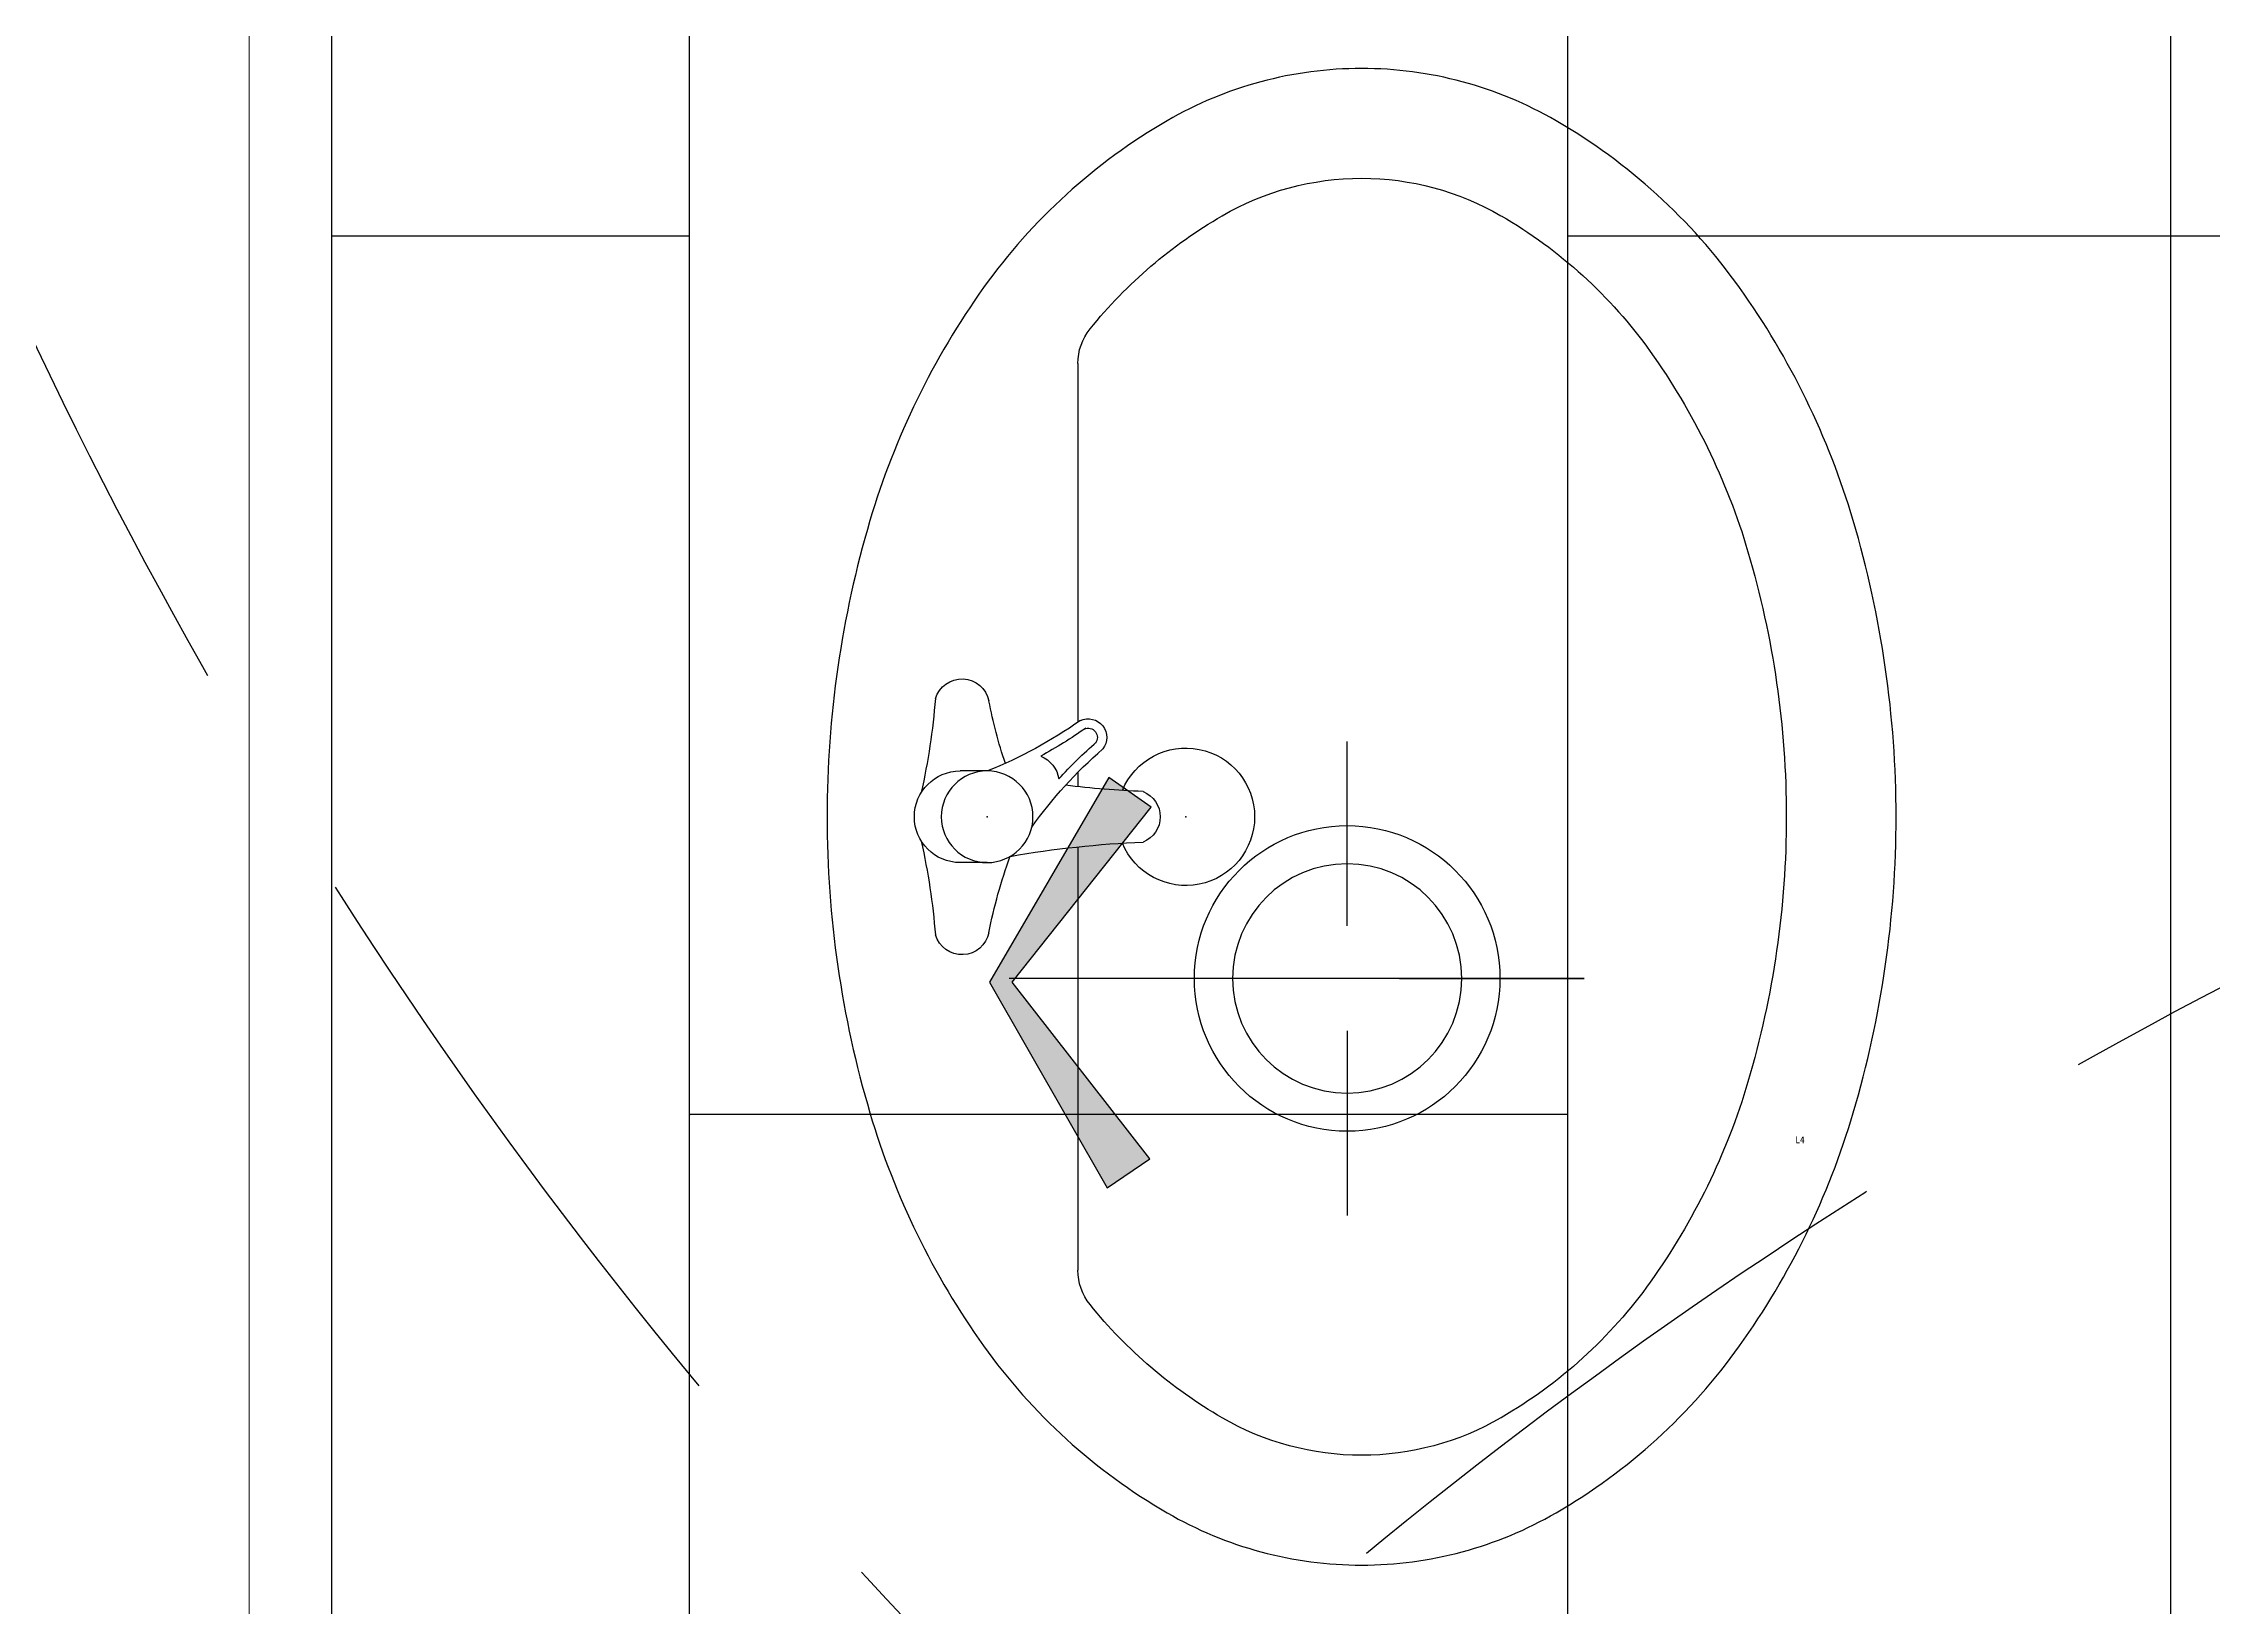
# Model space of a CAD drawing. Header units: millimetres. Extents: x -79903 to 358239, y -413462 to -100990.
# Drawn here: x 15747 to 16537, y -196296 to -195727 of the extents above; entities that cross this region are included whole.
import ezdxf
from ezdxf.enums import TextEntityAlignment as Align

# ---------------------------------------------------------------- set-up
doc = ezdxf.new("R2018")
doc.units = ezdxf.units.MM
doc.header["$LTSCALE"] = 300
doc.linetypes.add('DASH', pattern=[0.35, 0.25, -0.1])
doc.layers.get('DEFPOINTS').update_dxf_attribs({"color": 250})
for name, color, linetype in [('C—平顶—喷淋', 5, 'Continuous'), ('C—平顶—灯具', 1, 'Continuous'), ('C—平顶—轮廓线', 4, 'Continuous'), ('F—地坪—hatch', 8, 'Continuous'), ('P—平面—洁具1', 4, 'Continuous'), ('P—平面—装饰面层线', 6, 'Continuous')]:
    doc.layers.add(name, color=color, linetype=linetype)
doc.layers.add('Q-01 原始墙柱', color=7, linetype='Continuous', lineweight=0)
doc.styles.get("Standard").update_dxf_attribs({"font": 'arial.ttf'})

# ---------------------------------------------------------------- blocks, each defined once
blk = doc.blocks.new('$lvtry$00000195')
at = {"color": 0}
for p, q in [((-16.69, -58.32), (-16.69, -48.49)), ((16.69, -58.32), (16.69, -48.49)), ((-165.17, -91.38), (-34.44, -91.38)), ((-16.18, -91.38), (-10.96, -91.38)), ((10.96, -91.38), (165.17, -91.38))]:
    blk.add_line(p, q, dxfattribs=at)
blk.add_lwpolyline([(272.64, -194.74, -0.132138), (253.58, -265.6, -0.106661), (192.78, -332.45, -0.083339), (107.92, -373.85, -0.072039), (0, -389.48, -0.072039), (-107.92, -373.85, -0.083339), (-192.78, -332.45, -0.106661), (-253.58, -265.6, -0.132138), (-272.64, -194.74, -0.132138), (-253.58, -123.89, -0.106661), (-192.78, -57.04, -0.083339), (-107.92, -15.63, -0.072039), (0, 0, -0.072039), (107.92, -15.63, -0.083339), (192.78, -57.04, -0.106661), (253.58, -123.89, -0.132138)], format="xyb", close=True, dxfattribs=at)
blk.add_circle((0, -58.32), 16.69, dxfattribs=at)
for centre, radius, start, end in [((-40.18, -49.12), 10.06, 106.60956, 258.16482), ((-64.29, 218.37), 258.71, 274.70692, 282.37316), ((0, -48.49), 16.69, 0, 180), ((64.29, 218.37), 258.71, 257.62684, 265.29308), ((40.18, -49.12), 10.06, 281.83518, 73.39044), ((-74.62, -228.48), 172.58, 71.36005, 79.18732), ((-170.98, 3.46), 166.25, 324.84107, 338.13372), ((74.62, -228.48), 172.58, 100.81268, 110.41907), ((381.09, -130.74), 372.22, 170.10083, 177.60176), ((-170.98, 3.46), 169.65, 324.84107, 331.35233), ((100.43, -209.87), 166.25, 125.53268, 138.82532), ((-12.26, -73.92), 10.6, 201.89238, 261.77402), ((100.43, -209.87), 169.65, 132.31406, 138.82532), ((-381.09, -130.74), 372.22, 2.39824, 6.76269), ((-165.17, -111.38), 20, 90, 128.92569), ((-28.91, -95.1), 6.77, 155.34398, 308.32242), ((-28.91, -95.1), 3.37, 155.34398, 308.32242), ((165.17, -111.38), 20, 51.07431, 90), ((165.17, -111.38), 20, 51.07431, 90), ((-68.29, -231.34), 174.2, 128.92569, 149.8906), ((68.29, -231.34), 174.2, 30.1094, 51.07431), ((0, -130.73), 25.04, 112.516, 67.484), ((0, -111.49), 9.9, 201.78369, 338.21631), ((-131.39, -194.74), 101.25, 149.8906, 180), ((131.39, -194.74), 101.25, 0, 30.1094), ((-131.39, -194.74), 101.25, 180, 210.1094), ((131.39, -194.74), 101.25, 329.8906, 0), ((-68.29, -158.15), 174.2, 210.1094, 234.46232), ((68.29, -158.15), 174.2, 305.53768, 329.8906), ((-27, -100.35), 245.23, 234.46232, 253.51826), ((27, -100.35), 245.23, 286.48174, 305.53768), ((0, -9.09), 340.39, 253.51826, 270), ((0, -9.09), 340.39, 270, 286.48174)]:
    blk.add_arc(centre, radius, start, end, dxfattribs=at)
for p in [(0, -58.32), (0, -130.73)]:
    blk.add_point(p, dxfattribs=at)
blk = doc.blocks.new('A$C23090EF4')
at = {"layer": 'C—平顶—灯具', "color": 1}
for p, q in [((166.37, 207.68, 0), (166.37, 274.93, 0)), ((80.01, 188.57, 0), (289.52, 188.57, 0)), ((147.26, 188.57, 0), (80.01, 188.57, 0)), ((185.49, 188.57, 0), (252.74, 188.57, 0)), ((166.37, 169.46, 0), (166.37, 102.2, 0))]:
    blk.add_line(p, q, dxfattribs=at)
at = {"layer": 'C—平顶—灯具'}
for p, q in [((237.78, 251.02, 0), (253.19, 261.81, 0)), ((253.19, 261.81, 0), (296.69, 187.2, 0)), ((288.42, 187.16, 0), (237.78, 251.02, 0)), ((238.32, 122.87, 0), (288.42, 187.16, 0)), ((296.69, 187.2, 0), (253.83, 112.22, 0)), ((253.83, 112.22, 0), (238.32, 122.87, 0))]:
    blk.add_line(p, q, dxfattribs=at)
at = {"layer": 'C—平顶—灯具', "color": 1}
blk.add_ellipse((166.37, 188.57, 0), major_axis=(39.37, 39.37), ratio=1, start_param=0.785398, end_param=7.068583, dxfattribs=at)
at = {"layer": 'C—平顶—灯具', "color": 8}
blk.add_ellipse((166.37, 188.57, 0), major_axis=(-29.53, 29.53), ratio=1, start_param=-0.785398, end_param=5.497787, dxfattribs=at)
at = {"layer": 'C—平顶—灯具', "color": 9}
for points in [[(237.78, 251.02, 0), (288.42, 187.16, 0), (253.19, 261.81, 0), (296.69, 187.2, 0)], [(238.32, 122.87, 0), (288.42, 187.16, 0), (253.83, 112.22, 0), (296.69, 187.2, 0)]]:
    blk.add_solid(points, dxfattribs=at)
at = {"layer": 'C—平顶—灯具', "color": 1, "lineweight": 30, "flags": 104}
blk.add_attdef('L0', text='', height=100, dxfattribs=at).set_placement((3.11, 131.04, 0), align=Align.TOP_LEFT)
blk = doc.blocks.new('pen lin')
at = {"layer": 'DEFPOINTS', "color": 251, "linetype": 'DASH', "ltscale": 3}
blk.add_circle((0, 0), 1800, dxfattribs=at)

msp = doc.modelspace()

# ---------------------------------------------------------------- hatches: boundary and pattern name
at = {"layer": 'F—地坪—hatch'}
h = msp.add_hatch(dxfattribs=at)
h.set_pattern_fill('C-100/200错缝', color=251, scale=0.8, angle=90)
h.set_pattern_definition([(180, (18221.96, -198037.45), (-8e-14, -640), [320, -320]), (90, (18221.96, -198037.45), (-640, 4e-14), []), (90, (18541.96, -198037.45), (-640, 4e-14), [0, -640]), (90, (18541.96, -197397.45), (-640, 4e-14), [0, -640]), (90, (18541.96, -197397.45), (-640, 4e-14), [0, -640]), (90, (17901.96, -198037.45), (-640, 4e-14), []), (90, (18541.96, -197397.45), (-640, 4e-14), [0, -640]), (90, (18541.96, -198037.45), (-640, 4e-14), [0, -640]), (90, (17581.96, -197717.45), (-640, 4e-14), []), (180, (17901.96, -197717.45), (-8e-14, -640), [320, -320]), (180, (17901.96, -197077.45), (-8e-14, -640), [320, -320]), (180, (18221.96, -197397.45), (-8e-14, -640), [320, -320]), (90, (18541.96, -197397.45), (-640, 4e-14), [0, -640]), (90, (18541.96, -198037.45), (-640, 4e-14), [0, -640])])
h.paths.add_polyline_path([(18221.959, -196937.447), (18221.959, -196607.447), (18221.959, -196607.447), (18221.959, -195607.447), (18221.959, -194167.447), (16524.596, -194167.447), (16524.596, -195167.447), (16521.959, -195167.447), (16521.959, -195367.447), (16521.959, -195397.447), (15851.959, -195397.447), (15851.959, -198037.447), (16521.959, -198037.447), (16521.959, -198067.447), (16521.959, -198037.447), (18221.959, -198037.447), (18221.959, -197937.447)])

# ---------------------------------------------------------------- linework, layer by layer
at = {"layer": 'P—平面—洁具1'}
msp.add_line((16521.959, -195397.447), (16521.959, -198037.447), dxfattribs=at)
at = {"layer": 'P—平面—装饰面层线'}
msp.add_lwpolyline([(16521.959, -195367.447), (16521.959, -195397.447), (15851.959, -195397.447), (15851.959, -198037.447), (16521.959, -198037.447), (16521.959, -198067.447)], dxfattribs=at)
at = {"layer": 'Q-01 原始墙柱'}
msp.add_line((15821.959, -195267.447), (15821.959, -197517.447), dxfattribs=at)

# ---------------------------------------------------------------- block references
at = {"layer": 'C—平顶—喷淋'}
for p in [(17371.959, -195067.447), (17371.959, -197667.447)]:
    msp.add_blockref('pen lin', p, dxfattribs=at)
at = {"layer": 'C—平顶—轮廓线'}
ref = msp.add_blockref('A$C23090EF4', (16388.334, -196256.014, 0), dxfattribs=dict(at, xscale=-1))
lines = msp.add_mtext('L4', dxfattribs={"layer": 'C—平顶—灯具', "color": 1, "insert": (16385.226, -196124.977), "char_height": 2.5, "attachment_point": 1})
ref.add_attrib('L0', '', (16385.226, -196124.977), dxfattribs={"flags": 104}).embed_mtext(lines)
at = {"layer": 'P—平面—洁具1', "yscale": -0.9999999999999999, "rotation": 269.9999999999721}
msp.add_blockref('$lvtry$00000195', (16032.475, -196008.553), dxfattribs=at)

doc.saveas('drawing.dxf')
